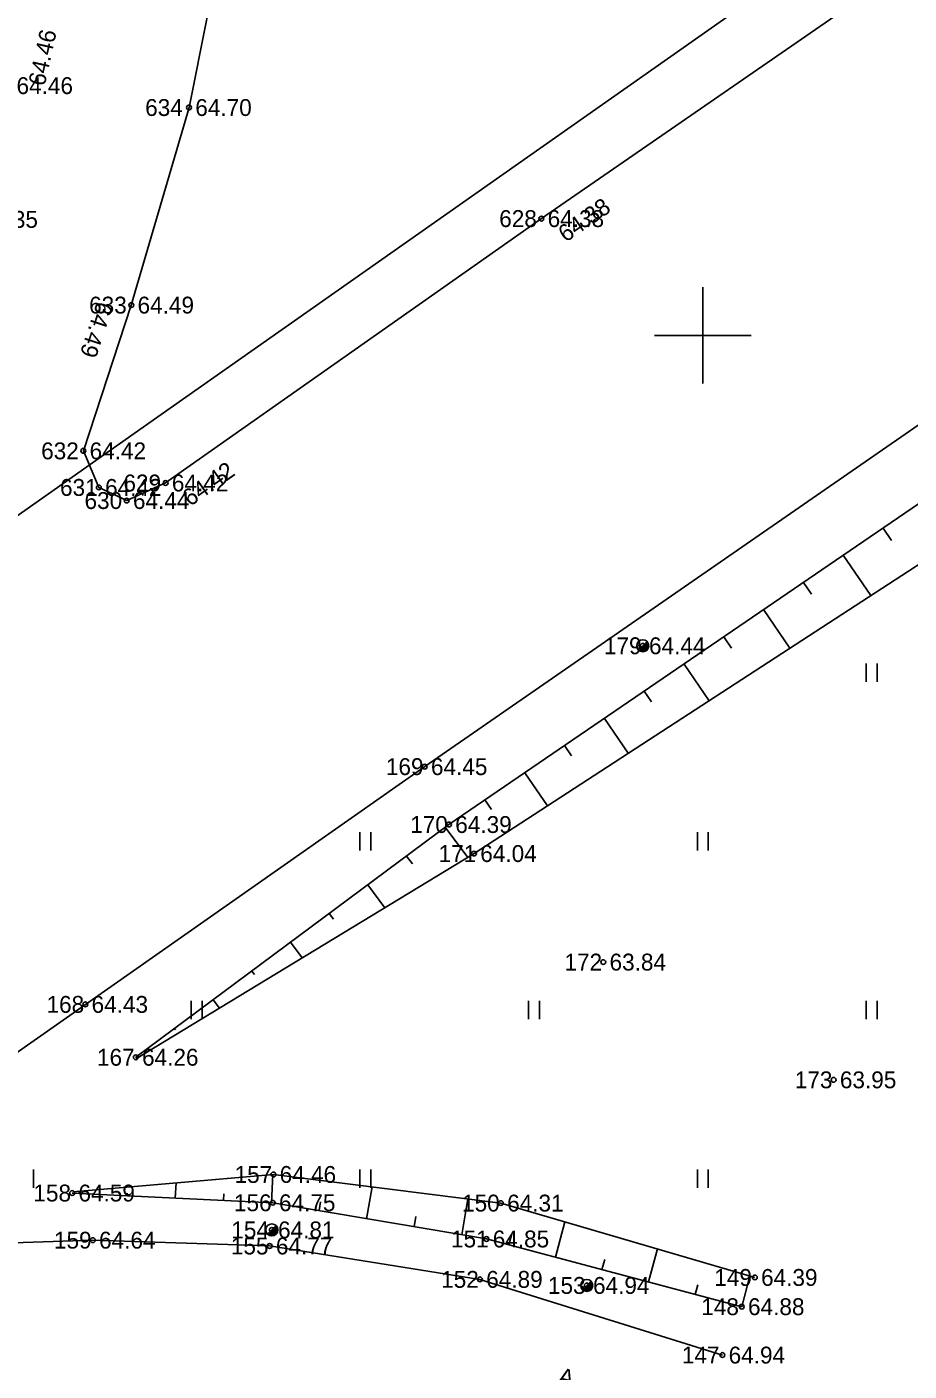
# Model space of a CAD drawing. Extents: x 637645 to 648158, y 6454302 to 6462517.
# Drawn here: x 641172 to 641208.6, y 6458157 to 6458212.8 of the extents above; entities that cross this region are included whole.
import ezdxf

# ---------------------------------------------------------------- set-up
doc = ezdxf.new("R2010")
doc.units = 0
for name, color, linetype in [('HALJASTUS', 7, 'Continuous'), ('KORGUS', 7, 'Continuous'), ('MOOTKORG', 7, 'Continuous'), ('MOOTMPUNKT', 7, 'Continuous'), ('MOOTNR', 7, 'Continuous'), ('MOOTPIIR', 7, 'Continuous'), ('POST', 7, 'Continuous'), ('RELJEEF', 7, 'Continuous'), ('TEE', 7, 'Continuous'), ('VORK', 7, 'Continuous')]:
    doc.layers.add(name, color=color, linetype=linetype)

msp = doc.modelspace()

# ---------------------------------------------------------------- linework, layer by layer
at = {"layer": 'HALJASTUS'}
for p, q in [((641206.772, 6458186.381), (641206.772, 6458185.619)), ((641207.228, 6458186.381), (641207.228, 6458185.619)), ((641185.772, 6458179.381), (641185.772, 6458178.619)), ((641186.228, 6458179.381), (641186.228, 6458178.619)), ((641199.772, 6458179.381), (641199.772, 6458178.619)), ((641200.228, 6458179.381), (641200.228, 6458178.619)), ((641178.772, 6458172.381), (641178.772, 6458171.619)), ((641179.228, 6458172.381), (641179.228, 6458171.619)), ((641192.772, 6458172.381), (641192.772, 6458171.619)), ((641193.228, 6458172.381), (641193.228, 6458171.619)), ((641206.772, 6458172.381), (641206.772, 6458171.619)), ((641207.228, 6458172.381), (641207.228, 6458171.619)), ((641172.228, 6458165.381), (641172.228, 6458164.619)), ((641185.772, 6458165.381), (641185.772, 6458164.619)), ((641186.228, 6458165.381), (641186.228, 6458164.619)), ((641199.772, 6458165.381), (641199.772, 6458164.619)), ((641200.228, 6458165.381), (641200.228, 6458164.619))]:
    msp.add_line(p, q, dxfattribs=at)
at = {"layer": 'KORGUS'}
for centre in [(641193.302, 6458204.845), (641176.287, 6458201.255), (641177.71, 6458193.873), (641188.46, 6458182.102), (641190.506, 6458178.495), (641195.87, 6458173.992), (641174.38, 6458172.236), (641176.473, 6458170.042), (641205.426, 6458169.105), (641182.182, 6458165.179), (641191.621, 6458163.991), (641182.027, 6458162.21), (641190.753, 6458160.825), (641202.156, 6458160.905), (641200.811, 6458157.684)]:
    msp.add_circle(centre, 0.1, dxfattribs=at)
at = {"layer": 'MOOTMPUNKT'}
for centre in [(641178.682, 6458209.454), (641193.302, 6458204.845), (641176.287, 6458201.255), (641174.297, 6458195.206), (641174.939, 6458193.689), (641177.71, 6458193.873), (641176.096, 6458193.144), (641197.507, 6458187.118), (641188.46, 6458182.102), (641189.468, 6458179.7), (641190.506, 6458178.495), (641195.87, 6458173.992), (641174.38, 6458172.236), (641176.473, 6458170.042), (641205.426, 6458169.105), (641182.182, 6458165.179), (641173.834, 6458164.407), (641182.155, 6458164.004), (641191.621, 6458163.991), (641182.116, 6458162.878), (641174.689, 6458162.452), (641182.027, 6458162.21), (641191.022, 6458162.501), (641190.753, 6458160.825), (641195.184, 6458160.573), (641202.156, 6458160.905), (641201.615, 6458159.691), (641200.811, 6458157.684)]:
    msp.add_circle(centre, 0.1, dxfattribs=at)
at = {"layer": 'MOOTPIIR'}
msp.add_lwpolyline([(641151.183, 6458317.071), (641146.701, 6458292.82), (641152.677, 6458271.673), (641164.86, 6458249.836), (641165.32, 6458235.929), (641156.24, 6458211.219), (641147.046, 6458197.657), (641153.712, 6458179.957), (641177.388, 6458196.622), (641318.064, 6458295.464)], dxfattribs=at)
at = {"layer": 'POST'}
for p, q in [((641197.33, 6458186.942), (641197.684, 6458187.295)), ((641181.939, 6458162.702), (641182.293, 6458163.055)), ((641195.007, 6458160.397), (641195.361, 6458160.75))]:
    msp.add_line(p, q, dxfattribs=at)
for centre in [(641197.507, 6458187.118), (641182.116, 6458162.878), (641195.184, 6458160.573)]:
    msp.add_circle(centre, 0.25, dxfattribs=at)
for centre, radius, start, end in [((641197.507, 6458187.118), 0.225, 224.8541, 45.0356), ((641197.507, 6458187.118), 0.2, 224.8427, 45.047), ((641197.507, 6458187.118), 0.175, 224.8281, 45.0616), ((641197.507, 6458187.118), 0.15, 224.8087, 45.081), ((641197.507, 6458187.118), 0.125, 224.7814, 45.1083), ((641197.507, 6458187.118), 0.1, 224.7406, 45.1491), ((641197.507, 6458187.118), 0.075, 224.6725, 45.2172), ((641197.507, 6458187.118), 0.05, 224.5363, 45.3534), ((641197.507, 6458187.118), 0.025, 224.1278, 45.7619), ((641182.116, 6458162.878), 0.225, 224.8541, 45.0356), ((641182.116, 6458162.878), 0.2, 224.8427, 45.047), ((641182.116, 6458162.878), 0.175, 224.8281, 45.0616), ((641182.116, 6458162.878), 0.15, 224.8087, 45.081), ((641182.116, 6458162.878), 0.125, 224.7814, 45.1083), ((641182.116, 6458162.878), 0.1, 224.7406, 45.1491), ((641182.116, 6458162.878), 0.075, 224.6725, 45.2172), ((641182.116, 6458162.878), 0.05, 224.5363, 45.3534), ((641182.116, 6458162.878), 0.025, 224.1278, 45.7619), ((641195.184, 6458160.573), 0.225, 224.8541, 45.0356), ((641195.184, 6458160.573), 0.2, 224.8427, 45.047), ((641195.184, 6458160.573), 0.175, 224.8281, 45.0616), ((641195.184, 6458160.573), 0.15, 224.8087, 45.081), ((641195.184, 6458160.573), 0.125, 224.7814, 45.1083), ((641195.184, 6458160.573), 0.1, 224.7406, 45.1491), ((641195.184, 6458160.573), 0.075, 224.6725, 45.2172), ((641195.184, 6458160.573), 0.05, 224.5363, 45.3534), ((641195.184, 6458160.573), 0.025, 224.1278, 45.7619)]:
    msp.add_arc(centre, radius, start, end, dxfattribs=at)
at = {"layer": 'RELJEEF'}
for p, q in [((641207.476, 6458192.002), (641207.827, 6458191.488)), ((641205.825, 6458190.874), (641206.969, 6458189.199)), ((641204.173, 6458189.745), (641204.509, 6458189.254)), ((641202.522, 6458188.617), (641203.614, 6458187.018)), ((641200.871, 6458187.489), (641201.191, 6458187.021)), ((641199.219, 6458186.361), (641200.26, 6458184.837)), ((641197.568, 6458185.233), (641197.872, 6458184.787)), ((641195.916, 6458184.105), (641196.906, 6458182.656)), ((641194.265, 6458182.977), (641194.554, 6458182.553)), ((641192.613, 6458181.849), (641193.551, 6458180.475)), ((641190.962, 6458180.72), (641191.236, 6458180.32)), ((641189.315, 6458179.586), (641190.244, 6458178.336)), ((641187.71, 6458178.393), (641187.955, 6458178.063)), ((641186.104, 6458177.2), (641186.811, 6458176.25)), ((641184.499, 6458176.007), (641184.678, 6458175.767)), ((641182.894, 6458174.814), (641183.378, 6458174.163)), ((641181.289, 6458173.621), (641181.4, 6458173.471)), ((641179.683, 6458172.428), (641179.944, 6458172.077)), ((641178.078, 6458171.235), (641178.123, 6458171.175)), ((641176.473, 6458170.042), (641176.511, 6458169.991)), ((641182.108, 6458164.006), (641182.165, 6458165.178)), ((641174.117, 6458164.393), (641174.122, 6458164.483)), ((641178.113, 6458164.2), (641178.143, 6458164.83)), ((641186.052, 6458163.343), (641186.276, 6458164.664)), ((641176.115, 6458164.297), (641176.12, 6458164.405)), ((641180.11, 6458164.103), (641180.123, 6458164.373)), ((641184.08, 6458163.678), (641184.143, 6458164.048)), ((641189.996, 6458162.675), (641190.248, 6458164.164)), ((641188.024, 6458163.009), (641188.096, 6458163.431)), ((641193.882, 6458161.742), (641194.273, 6458163.214)), ((641191.949, 6458162.255), (641192.07, 6458162.711)), ((641195.816, 6458161.229), (641195.929, 6458161.656)), ((641197.749, 6458160.717), (641198.113, 6458162.089)), ((641199.682, 6458160.204), (641199.787, 6458160.601)), ((641201.615, 6458159.691), (641201.953, 6458160.965))]:
    msp.add_line(p, q, dxfattribs=at)
for points in [[(641176.473, 6458170.042), (641189.468, 6458179.7), (641213.268, 6458195.958), (641225.246, 6458204.419), (641226.148, 6458203.737), (641226.427, 6458202.594), (641224.108, 6458195.719)], [(641176.508, 6458169.989), (641190.506, 6458178.495), (641214.935, 6458194.379), (641224.281, 6458202.567), (641224.813, 6458201.989), (641222.656, 6458196.541), (641223.089, 6458195.987)], [(641202.156, 6458160.905), (641191.621, 6458163.991), (641182.182, 6458165.179), (641173.867, 6458164.461)], [(641201.615, 6458159.691), (641191.022, 6458162.501), (641182.155, 6458164.004), (641173.834, 6458164.407)]]:
    msp.add_lwpolyline(points, dxfattribs=at)
at = {"layer": 'TEE'}
for points in [[(641180.986, 6458224.453), (641180.167, 6458216.897), (641178.682, 6458209.454), (641176.287, 6458201.255), (641174.297, 6458195.206), (641174.939, 6458193.689), (641176.096, 6458193.144), (641177.71, 6458193.873), (641193.302, 6458204.845), (641211.458, 6458217.378), (641226.482, 6458227.802), (641241.374, 6458238.202), (641244.385, 6458240.733), (641244.552, 6458241.873), (641240.547, 6458241.177), (641232.881, 6458240.27), (641225.835, 6458239.74)], [(641200.811, 6458157.684), (641190.753, 6458160.825), (641182.027, 6458162.21), (641174.689, 6458162.452), (641166.84, 6458162.196), (641165.51, 6458162.161), (641164.402, 6458163.432), (641164.145, 6458165.058), (641174.38, 6458172.236), (641188.46, 6458182.102), (641211.851, 6458198.296), (641221.049, 6458204.628), (641229.51, 6458210.484), (641230.739, 6458209.723), (641231.312, 6458208.995), (641231.311, 6458208.076), (641229.264, 6458203.156), (641226.176, 6458194.961), (641224.756, 6458188.72), (641223.862, 6458179.937), (641223.849, 6458174.472)]]:
    msp.add_lwpolyline(points, dxfattribs=at)
at = {"layer": 'VORK'}
for p, q in [((641200, 6458202), (641200, 6458198)), ((641198, 6458200), (641202, 6458200))]:
    msp.add_line(p, q, dxfattribs=at)

# ---------------------------------------------------------------- texts
at = {"layer": 'KORGUS'}
for s, rotation, p in [(' 64.46', 77.5098, (641172.633, 6458210.059)), (' 64.38', 34.6171, (641194.097, 6458203.693)), (' 64.49', 251.7898, (641174.957, 6458201.693)), (' 64.42', 35.1338, (641178.516, 6458192.728))]:
    msp.add_text(s, height=0.7, rotation=rotation, dxfattribs=at).set_placement(p)
for s, p in [(' 64.45', (641188.46, 6458181.752)), (' 64.04', (641190.506, 6458178.145)), (' 63.84', (641195.87, 6458173.642)), (' 64.43', (641174.38, 6458171.886)), (' 64.26', (641176.473, 6458169.692)), (' 63.95', (641205.426, 6458168.755)), (' 64.46', (641182.182, 6458164.829)), (' 64.31', (641191.621, 6458163.641)), (' 64.77', (641182.027, 6458161.86)), (' 64.89', (641190.753, 6458160.475)), (' 64.39', (641202.156, 6458160.555)), (' 64.94', (641200.811, 6458157.334))]:
    msp.add_text(s, height=0.7, dxfattribs=at).set_placement(p)
at = {"layer": 'MOOTKORG'}
for s, p in [(' 64.46', (641171.266, 6458210.012)), (' 64.70', (641178.682, 6458209.104)), (' 64.35', (641169.811, 6458204.462)), (' 64.38', (641193.302, 6458204.495)), (' 64.49', (641176.287, 6458200.905)), (' 64.42', (641174.297, 6458194.856)), (' 64.42', (641174.939, 6458193.339)), (' 64.42', (641177.71, 6458193.523)), (' 64.44', (641176.096, 6458192.794)), (' 64.44', (641197.507, 6458186.768)), (' 64.45', (641188.46, 6458181.752)), (' 64.39', (641189.468, 6458179.35)), (' 64.04', (641190.506, 6458178.145)), (' 63.84', (641195.87, 6458173.642)), (' 64.43', (641174.38, 6458171.886)), (' 64.26', (641176.473, 6458169.692)), (' 63.95', (641205.426, 6458168.755)), (' 64.46', (641182.182, 6458164.829)), (' 64.59', (641173.834, 6458164.057)), (' 64.75', (641182.155, 6458163.654)), (' 64.31', (641191.621, 6458163.641)), (' 64.64', (641174.689, 6458162.102)), (' 64.81', (641182.116, 6458162.528)), (' 64.85', (641191.022, 6458162.151)), (' 64.77', (641182.027, 6458161.86)), (' 64.89', (641190.753, 6458160.475)), (' 64.39', (641202.156, 6458160.555)), (' 64.94', (641195.184, 6458160.223)), (' 64.88', (641201.615, 6458159.341)), (' 64.94', (641200.811, 6458157.334))]:
    msp.add_text(s, height=0.7, dxfattribs=at).set_placement(p)
at = {"layer": 'MOOTNR'}
for s, p in [('634 ', (641176.862, 6458209.104)), ('628 ', (641191.552, 6458204.495)), ('633 ', (641174.537, 6458200.905)), ('632 ', (641172.547, 6458194.856)), ('631 ', (641173.329, 6458193.339)), ('629 ', (641175.96, 6458193.523)), ('630 ', (641174.346, 6458192.794)), ('179 ', (641195.897, 6458186.768)), ('169 ', (641186.85, 6458181.752)), ('170 ', (641187.858, 6458179.35)), ('171 ', (641189.036, 6458178.145)), ('172 ', (641194.26, 6458173.642)), ('168 ', (641172.77, 6458171.886)), ('167 ', (641174.863, 6458169.692)), ('173 ', (641203.816, 6458168.755)), ('157 ', (641180.572, 6458164.829)), ('158 ', (641172.224, 6458164.057)), ('156 ', (641180.545, 6458163.654)), ('150 ', (641190.011, 6458163.641)), ('159 ', (641173.079, 6458162.102)), ('154 ', (641180.436, 6458162.528)), ('151 ', (641189.552, 6458162.151)), ('155 ', (641180.417, 6458161.86)), ('152 ', (641189.143, 6458160.475)), ('149 ', (641200.476, 6458160.555)), ('153 ', (641193.574, 6458160.223)), ('148 ', (641199.935, 6458159.341)), ('147 ', (641199.131, 6458157.334))]:
    msp.add_text(s, height=0.7, dxfattribs=at).set_placement(p)
at = {"layer": 'TEE'}
msp.add_text('A', height=0.7, rotation=344.8969, dxfattribs=at).set_placement((641193.946, 6458156.51))

doc.saveas('drawing.dxf')
